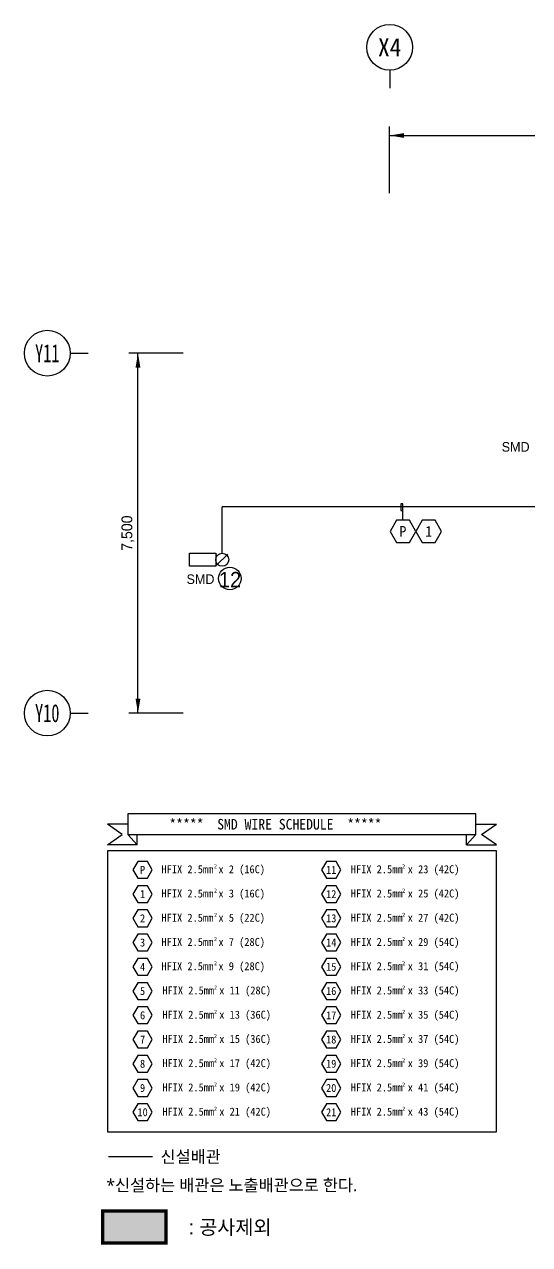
# Model space of a CAD drawing. Header units: millimetres. Extents: x 3365 to 47260, y 1455 to 34440.
# Drawn here: x 3365 to 13890, y 1795 to 27221 of the extents above; entities that cross this region are included whole.
import ezdxf
from ezdxf.enums import TextEntityAlignment as Align

# ---------------------------------------------------------------- set-up
doc = ezdxf.new("R2010")
doc.units = ezdxf.units.MM
doc.header["$LTSCALE"] = 120
doc.linetypes.add('HIDDEN', pattern=[9.525, 6.35, -3.175])
for name, color, linetype in [('ARCH', 9, 'Continuous'), ('DAMPER', 2, 'Continuous'), ('fire', 2, 'Continuous'), ('fire-l', 4, 'Continuous'), ('FIRE-NOTE', 7, 'Continuous'), ('smd-f', 2, 'Continuous'), ('공사제외', 5, 'Continuous')]:
    doc.layers.add(name, color=color, linetype=linetype)
doc.styles.add('ghs', font='')
doc.styles.add('SUKWOO', font='malgun.ttf')
doc.styles.add('TEST', font='')
doc.styles.add('TT', font='')
doc.styles.add('돋움', font='')
doc.styles.add('울릉도l', font='')
doc.styles.get('ghs').set_extended_font_data('Dotum')
doc.styles.get('TEST').set_extended_font_data('Dotum')
doc.styles.get('TT').set_extended_font_data('Dotum')
doc.styles.get('돋움').set_extended_font_data('DotumChe')
doc.styles.get('울릉도l').set_extended_font_data('Dotum')

# ---------------------------------------------------------------- blocks, each defined once
blk = doc.blocks.new('주열마킹$0$')
blk.add_line((0, 5), (0, 0))
blk.add_circle((0, 11.35), 6.35)
at = {"color": 3, "style": '돋움'}
blk.add_attdef('NO', text='', height=5, dxfattribs=at).set_placement((0, 11.35), align=Align.MIDDLE_CENTER)
blk = doc.blocks.new('*U2')
blk.add_line((0, 5), (0, 0))
blk.add_circle((0, 11.35), 6.35)
at = {"color": 3, "style": '돋움'}
blk.add_attdef('NO', text='', height=5, dxfattribs=at).set_placement((0, 11.35), align=Align.MIDDLE_CENTER)
blk = doc.blocks.new('e-22-1')
at = {"layer": 'DAMPER'}
blk.add_line((-5, 1), (-1, 1), dxfattribs=at)
at = {"layer": 'fire'}
for p, q in [((-5, -1), (-5, 1)), ((-1, 1), (-1, -1)), ((0.85, 0.85), (-0.85, -0.85)), ((-1, -1), (-5, -1))]:
    blk.add_line(p, q, dxfattribs=at)
blk.add_circle((0, 0), 1, dxfattribs=at)

msp = doc.modelspace()

# ---------------------------------------------------------------- hatches: boundary and pattern name
at = {"layer": '공사제외'}
h = msp.add_hatch(color=253, dxfattribs=at)
h.dxf.hatch_style = 1
h.paths.add_polyline_path([(4995, 2495), (6314, 2495), (6314, 1831), (4995, 1831)])

# ---------------------------------------------------------------- linework, layer by layer
at = {"layer": 'ARCH', "color": 1}
for p, q in [((10974, 23706, 0), (10974, 25093, 0)), ((10974, 24906, 0), (20874, 24906, 0)), ((6670, 20370, 0), (5543, 20370, 0)), ((5731, 12870, 0), (5731, 20370, 0)), ((6670, 12870, 0), (5543, 12870, 0))]:
    msp.add_line(p, q, dxfattribs=at)
for points in [[(11274, 24956, 0), (11274, 24856, 0), (10974, 24906, 0)], [(5681, 20070, 0), (5781, 20070, 0), (5731, 20370, 0)], [(5681, 13170, 0), (5781, 13170, 0), (5731, 12870, 0)]]:
    msp.add_solid(points, dxfattribs=at)
at = {"layer": 'fire', "color": 2, "linetype": 'Continuous'}
for p, q in [((5519, 10557, 0), (5093, 10557, 0)), ((5403, 10343, 0), (5093, 10557, 0)), ((12773, 10557, 0), (13199, 10557, 0)), ((12889, 10343, 0), (13199, 10557, 0)), ((5093, 10128, 0), (5403, 10343, 0)), ((5519, 10343, 0), (5717, 10128, 0)), ((5717, 10128, 0), (5717, 10343, 0)), ((12575, 10128, 0), (12575, 10343, 0)), ((12575, 10128, 0), (12773, 10343, 0)), ((13199, 10128, 0), (12889, 10343, 0)), ((5717, 10128, 0), (5093, 10128, 0)), ((12575, 10128, 0), (13199, 10128, 0))]:
    msp.add_line(p, q, dxfattribs=at)
at = {"layer": 'fire', "color": 2, "elevation": 0}
msp.add_lwpolyline([(11251, 16890), (11251, 17234), (11210, 17234), (11210, 17095), (11251, 17095)], dxfattribs=at)
at = {"layer": 'fire', "color": 2, "linetype": 'Continuous', "elevation": 0}
msp.add_lwpolyline([(12773, 10343), (12773, 10771), (5519, 10771), (5519, 10343)], close=True, dxfattribs=at)
at = {"layer": 'fire', "color": 3, "elevation": 0}
msp.add_lwpolyline([(5093, 4148), (13199, 4148), (13199, 9999), (5093, 9999)], close=True, dxfattribs=at)
at = {"layer": 'fire-l', "color": 6, "ltscale": 2}
msp.add_line((5115, 3633, 0), (6037, 3633, 0), dxfattribs=at)
at = {"layer": 'fire-l', "color": 2, "elevation": 0}
for points in [[(11519, 16657), (11385, 16890), (11116, 16890), (10982, 16657), (11116, 16424), (11385, 16424)], [(12057, 16657), (11922, 16890), (11654, 16890), (11519, 16657), (11654, 16424), (11922, 16424)], [(6028, 9604), (5928, 9778), (5726, 9778), (5626, 9604), (5726, 9430), (5928, 9430)], [(9959, 9604), (9858, 9778), (9657, 9778), (9556, 9604), (9657, 9430), (9858, 9430)], [(6028, 9099), (5928, 9273), (5726, 9273), (5626, 9099), (5726, 8924), (5928, 8924)], [(9959, 9099), (9858, 9273), (9657, 9273), (9556, 9099), (9657, 8924), (9858, 8924)], [(6028, 8594), (5928, 8768), (5726, 8768), (5626, 8594), (5726, 8419), (5928, 8419)], [(9959, 8594), (9858, 8768), (9657, 8768), (9556, 8594), (9657, 8419), (9858, 8419)], [(6028, 8089), (5928, 8263), (5726, 8263), (5626, 8089), (5726, 7914), (5928, 7914)], [(9959, 8089), (9858, 8263), (9657, 8263), (9556, 8089), (9657, 7914), (9858, 7914)], [(6028, 7584), (5928, 7758), (5726, 7758), (5626, 7584), (5726, 7409), (5928, 7409)], [(9959, 7584), (9858, 7758), (9657, 7758), (9556, 7584), (9657, 7409), (9858, 7409)], [(6028, 7079), (5928, 7253), (5726, 7253), (5626, 7079), (5726, 6904), (5928, 6904)], [(9959, 7079), (9858, 7253), (9657, 7253), (9556, 7079), (9657, 6904), (9858, 6904)], [(6028, 6573), (5928, 6748), (5726, 6748), (5626, 6573), (5726, 6399), (5928, 6399)], [(9959, 6573), (9858, 6748), (9657, 6748), (9556, 6573), (9657, 6399), (9858, 6399)], [(6028, 6068), (5928, 6243), (5726, 6243), (5626, 6068), (5726, 5894), (5928, 5894)], [(9959, 6068), (9858, 6243), (9657, 6243), (9556, 6068), (9657, 5894), (9858, 5894)], [(6028, 5563), (5928, 5738), (5726, 5738), (5626, 5563), (5726, 5389), (5928, 5389)], [(9959, 5563), (9858, 5738), (9657, 5738), (9556, 5563), (9657, 5389), (9858, 5389)], [(6028, 5058), (5928, 5233), (5726, 5233), (5626, 5058), (5726, 4884), (5928, 4884)], [(9959, 5058), (9858, 5233), (9657, 5233), (9556, 5058), (9657, 4884), (9858, 4884)], [(6028, 4553), (5928, 4728), (5726, 4728), (5626, 4553), (5726, 4379), (5928, 4379)], [(9959, 4553), (9858, 4728), (9657, 4728), (9556, 4553), (9657, 4379), (9858, 4379)]]:
    msp.add_lwpolyline(points, close=True, dxfattribs=at)
at = {"layer": 'FIRE-NOTE', "color": 6, "ltscale": 2}
for p in [(14934, 17165, 0), (7486, 16202, 0)]:
    msp.add_line(p, (7486, 17165, 0), dxfattribs=at)
at = {"layer": 'smd-f'}
msp.add_circle((7644, 15674, 0), 234, dxfattribs=at)
at = {"layer": '공사제외', "color": 5, "linetype": 'HIDDEN', "ltscale": 2, "const_width": 70.6, "elevation": 0}
msp.add_lwpolyline([(4995, 2495), (6314, 2495), (6314, 1831), (4995, 1831)], close=True, dxfattribs=at)

# ---------------------------------------------------------------- block references
at = {"layer": 'ARCH', "color": 9, "xscale": 75, "yscale": 75, "zscale": 75}
msp.add_blockref('*U2', (10975, 25893, 0), dxfattribs=at).add_auto_attribs({'NO': 'X4'})
at = {"layer": 'ARCH', "color": 9}
ref = msp.add_blockref('주열마킹$0$', (4693, 20370, 0), dxfattribs=dict(at, xscale=75, yscale=75, zscale=75, rotation=90))
ref.add_attrib('NO', 'Y11', dxfattribs={"layer": '0', "color": 3, "height": 375, "style": '돋움', "width": 0.7}).set_placement((3841, 20370, 0), align=Align.MIDDLE_CENTER)
ref = msp.add_blockref('주열마킹$0$', (4693, 20370, 0), dxfattribs=dict(at, xscale=75, yscale=75, zscale=75, rotation=90))
ref.add_attrib('NO', 'Y11', dxfattribs={"layer": '0', "color": 3, "height": 375, "style": '돋움', "width": 0.7}).set_placement((3841, 20370, 0), align=Align.MIDDLE_CENTER)
ref = msp.add_blockref('주열마킹$0$', (4693, 12870, 0), dxfattribs=dict(at, xscale=75, yscale=75, zscale=75, rotation=90))
ref.add_attrib('NO', 'Y10', dxfattribs={"layer": '0', "color": 3, "height": 375, "style": '돋움', "width": 0.7}).set_placement((3841, 12870, 0), align=Align.MIDDLE_CENTER)
at = {"layer": 'fire-l', "ltscale": 2, "xscale": 136, "yscale": 136, "zscale": 136}
msp.add_blockref('e-22-1', (7486, 16066, 0), dxfattribs=at)

# ---------------------------------------------------------------- texts
at = {"layer": 'ARCH', "color": 9, "insert": (5521, 16620, 0), "char_height": 225, "attachment_point": 5, "rotation": 90, "style": '울릉도l'}
msp.add_mtext('7,500', dxfattribs=at)
at = {"layer": 'fire', "style": '돋움'}
for s, height, p in [('P', 222, (11251, 16657, 0)), ('1', 222, (11788, 16657, 0)), ('P', 167, (5827, 9604, 0)), ('HFIX 2.5mm x 2 (16C)', 166.76, (7300, 9604, 0)), ('2', 83.4, (7346, 9678, 0)), ('11', 166.8, (9757, 9604, 0)), ('HFIX 2.5mm x 23 (42C)', 166.76, (11297, 9604, 0)), ('2', 83.4, (11266, 9678, 0)), ('1', 167, (5827, 9099, 0)), ('HFIX 2.5mm x 3 (16C)', 166.76, (7300, 9099, 0)), ('2', 83.4, (7346, 9173, 0)), ('12', 166.8, (9757, 9099, 0)), ('HFIX 2.5mm x 25 (42C)', 166.76, (11297, 9099, 0)), ('2', 83.4, (11266, 9173, 0)), ('2', 167, (5827, 8594, 0)), ('HFIX 2.5mm x 5 (22C)', 166.76, (7300, 8594, 0)), ('2', 83.4, (7346, 8668, 0)), ('13', 166.8, (9757, 8594, 0)), ('HFIX 2.5mm x 27 (42C)', 166.76, (11297, 8594, 0)), ('2', 83.4, (11266, 8668, 0)), ('3', 167, (5827, 8089, 0)), ('HFIX 2.5mm x 7 (28C)', 166.76, (7300, 8089, 0)), ('2', 83.4, (7346, 8163, 0)), ('14', 166.8, (9757, 8089, 0)), ('HFIX 2.5mm x 29 (54C)', 166.76, (11297, 8089, 0)), ('2', 83.4, (11266, 8163, 0)), ('4', 167, (5827, 7584, 0)), ('HFIX 2.5mm x 9 (28C)', 166.76, (7300, 7584, 0)), ('2', 83.4, (7346, 7658, 0)), ('15', 166.8, (9757, 7584, 0)), ('HFIX 2.5mm x 31 (54C)', 166.76, (11297, 7584, 0)), ('2', 83.4, (11266, 7658, 0)), ('5', 167, (5827, 7079, 0)), ('HFIX 2.5mm x 11 (28C)', 166.76, (7371, 7079, 0)), ('2', 83.4, (7346, 7153, 0)), ('16', 166.8, (9757, 7079, 0)), ('HFIX 2.5mm x 33 (54C)', 166.76, (11297, 7079, 0)), ('2', 83.4, (11266, 7153, 0)), ('6', 167, (5827, 6573, 0)), ('HFIX 2.5mm x 13 (36C)', 166.76, (7371, 6573, 0)), ('2', 83.4, (7346, 6647, 0)), ('17', 166.8, (9757, 6573, 0)), ('HFIX 2.5mm x 35 (54C)', 166.76, (11297, 6573, 0)), ('2', 83.4, (11266, 6647, 0)), ('7', 167, (5827, 6068, 0)), ('HFIX 2.5mm x 15 (36C)', 166.76, (7371, 6068, 0)), ('2', 83.4, (7346, 6142, 0)), ('18', 166.8, (9757, 6068, 0)), ('HFIX 2.5mm x 37 (54C)', 166.76, (11297, 6068, 0)), ('2', 83.4, (11266, 6142, 0)), ('8', 167, (5827, 5563, 0)), ('HFIX 2.5mm x 17 (42C)', 166.76, (7371, 5563, 0)), ('2', 83.4, (7346, 5637, 0)), ('19', 166.8, (9757, 5563, 0)), ('HFIX 2.5mm x 39 (54C)', 166.76, (11297, 5563, 0)), ('2', 83.4, (11266, 5637, 0)), ('9', 167, (5827, 5058, 0)), ('HFIX 2.5mm x 19 (42C)', 166.76, (7371, 5058, 0)), ('2', 83.4, (7346, 5132, 0)), ('20', 166.8, (9757, 5058, 0)), ('HFIX 2.5mm x 41 (54C)', 166.76, (11297, 5058, 0)), ('2', 83.4, (11266, 5132, 0)), ('10', 166.8, (5827, 4553, 0)), ('HFIX 2.5mm x 21 (42C)', 166.76, (7371, 4553, 0)), ('2', 83.4, (7346, 4627, 0)), ('21', 166.8, (9757, 4553, 0)), ('HFIX 2.5mm x 43 (54C)', 166.76, (11297, 4553, 0)), ('2', 83.4, (11266, 4627, 0))]:
    msp.add_text(s, height=height, dxfattribs=at).set_placement(p, align=Align.MIDDLE)
at = {"layer": 'fire', "color": 3, "linetype": 'Continuous', "style": '돋움'}
msp.add_text('*****  SMD WIRE SCHEDULE  *****', height=220.59, dxfattribs=at).set_placement((6384, 10444, 0))
at = {"layer": 'fire', "style": 'SUKWOO'}
for s, p in [('신설배관', (6201, 3502, 0)), ('*신설하는 배관은 노출배관으로 한다.', (5073, 2908, 0))]:
    msp.add_text(s, height=250, dxfattribs=at).set_placement(p)
at = {"layer": 'smd-f', "style": 'ghs'}
for p in [(13309, 18318, 0), (6743, 15561, 0)]:
    msp.add_text('SMD', height=200, dxfattribs=at).set_placement(p)
at = {"layer": 'smd-f', "style": 'TT'}
msp.add_text('12', height=320, dxfattribs=at).set_placement((7648, 15654, 0), align=Align.MIDDLE)
at = {"layer": '공사제외', "color": 3, "style": 'TEST'}
msp.add_text(': 공사제외', height=300, dxfattribs=at).set_placement((7651, 2160, 0), align=Align.MIDDLE)

doc.saveas('drawing.dxf')
